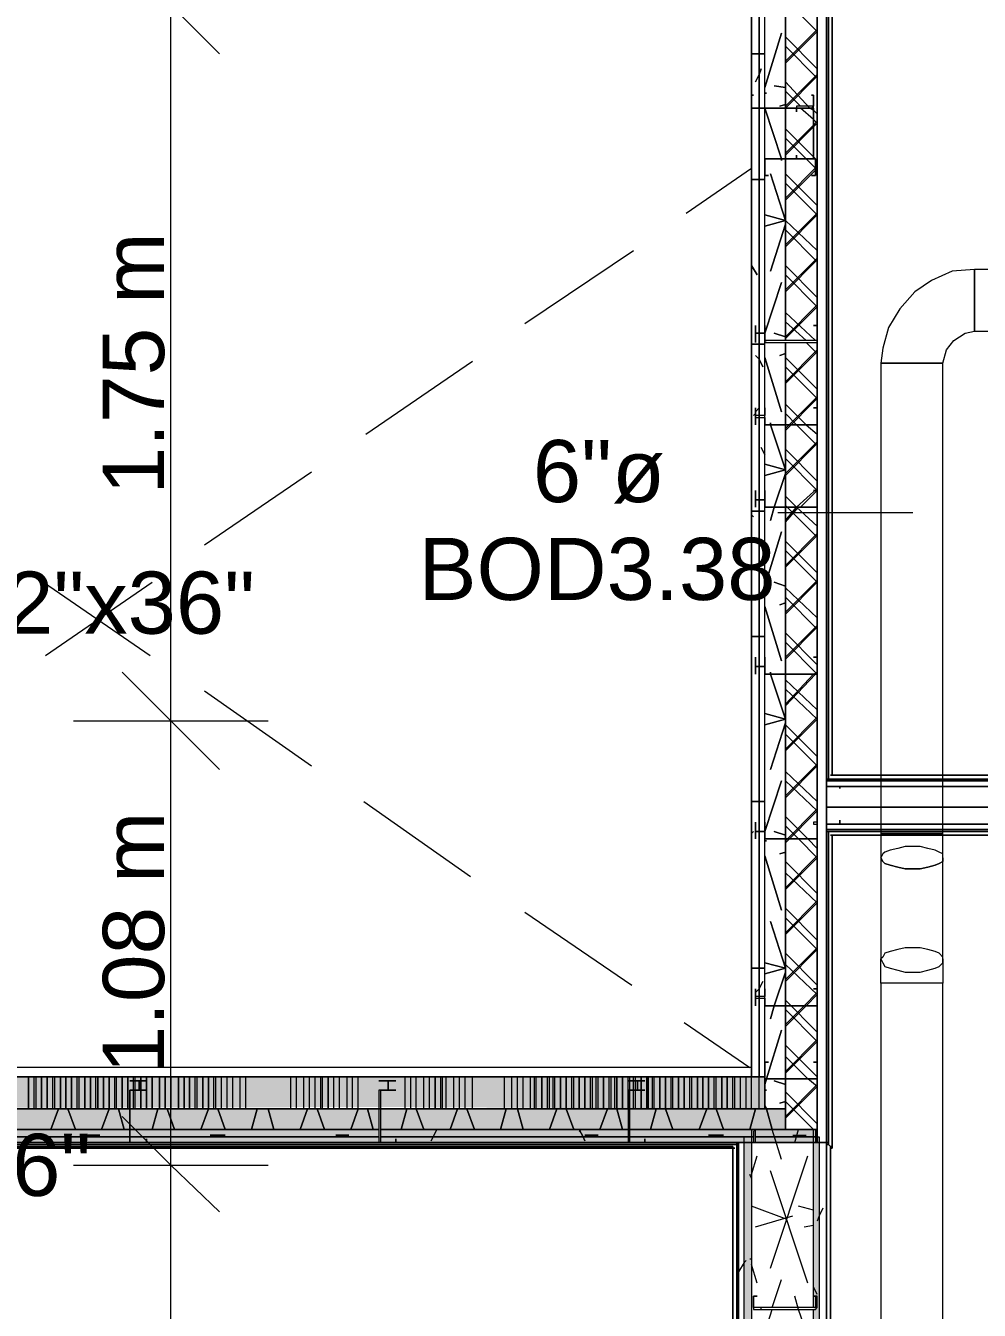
# Model space of a CAD drawing. Header units: metres. Extents: x -2 to 237, y -8 to 52.
# Drawn here: x 24.884 to 27.219, y 29.833 to 32.977 of the extents above; entities that cross this region are included whole.
import ezdxf

# ---------------------------------------------------------------- set-up
doc = ezdxf.new("R2010")
doc.units = ezdxf.units.M
doc.layers.add('HVAC - Ductos', color=5, linetype='Continuous', lineweight=0)
doc.layers.add('PDF2_Text', color=7, linetype='Continuous', lineweight=0)
doc.layers.add('PDF2_Geometry', color=7, linetype='Continuous', lineweight=0, true_color=0xaaaaaa)
doc.layers.add('PDF2_Solid Fills', color=7, linetype='Continuous', lineweight=0, true_color=0xffffff)
doc.styles.add('PDF Helvetica', font='')
doc.styles.get('PDF Helvetica').set_extended_font_data('Helvetica')

msp = doc.modelspace()

# ---------------------------------------------------------------- hatches: boundary and pattern name
at = {"layer": 'PDF2_Solid Fills', "lineweight": 0, "transparency": 33554559}
for points in [[(25.7533, 30.3306), (26.6895, 30.3261), (26.6935, 30.3261), (26.6935, 30.404), (23.4372, 30.404), (23.4372, 30.3261), (23.4471, 30.3261), (25.7487, 30.3306)], [(26.8128, 30.2572), (26.8128, 23.4787), (26.8265, 23.4787), (26.8265, 30.2572)]]:
    msp.add_hatch(color=256, dxfattribs=at).paths.add_polyline_path(points)
h = msp.add_hatch(color=256, dxfattribs=at)
h.paths.add_polyline_path([(25.7487, 30.2756), (25.7487, 30.326), (23.3547, 30.326), (23.3547, 30.2756)])
h.paths.add_polyline_path([(26.3633, 30.326), (26.3633, 30.2756), (26.744, 30.2756), (26.744, 30.326)])
h.paths.add_polyline_path([(25.7533, 30.326), (25.7533, 30.2756), (26.3587, 30.2756), (26.3587, 30.326)])
h = msp.add_hatch(color=256, dxfattribs=at)
h.paths.add_polyline_path([(25.7487, 30.2756), (25.7487, 30.326), (23.3547, 30.326), (23.3547, 30.2756)])
h.paths.add_polyline_path([(26.3633, 30.326), (26.3633, 30.2756), (26.744, 30.2756), (26.744, 30.326)])
h.paths.add_polyline_path([(25.7533, 30.326), (25.7533, 30.2756), (26.3587, 30.2756), (26.3587, 30.326)])
h = msp.add_hatch(color=256, dxfattribs=at)
h.paths.add_polyline_path([(26.666, 30.2435), (26.666, 30.2572), (23.2905, 30.2572), (23.2905, 30.2435)])
h.paths.add_polyline_path([(26.8174, 30.2435), (26.8174, 30.2572), (26.6706, 30.2572), (26.6706, 30.2435)])
h = msp.add_hatch(color=256, dxfattribs=at)
h.paths.add_polyline_path([(25.7487, 30.2572), (25.7487, 30.2756), (23.3043, 30.2756), (23.3043, 30.2572)])
h.paths.add_polyline_path([(26.8128, 30.2572), (26.8174, 30.2756), (26.8128, 30.2756)])
h.paths.add_polyline_path([(26.6614, 30.2572), (26.6614, 30.2756), (26.3633, 30.2756), (26.3633, 30.2572)])
h.paths.add_polyline_path([(26.3541, 30.2618), (26.3587, 30.2756), (25.7533, 30.2756), (25.7533, 30.2572)])
h = msp.add_hatch(color=256, dxfattribs=at)
h.paths.add_polyline_path([(25.7487, 30.2572), (25.7487, 30.2756), (23.3043, 30.2756), (23.3043, 30.2572)])
h.paths.add_polyline_path([(26.3633, 30.2756), (26.3633, 30.2572), (26.8174, 30.2572), (26.8174, 30.2756)])
h.paths.add_polyline_path([(25.7533, 30.2756), (25.7533, 30.2572), (26.3587, 30.2572), (26.3587, 30.2756)])
h = msp.add_hatch(color=256, dxfattribs=at)
h.paths.add_polyline_path([(26.6431, 23.5567), (26.6614, 23.5567), (26.6614, 30.2572), (26.6431, 30.2572)])
h.paths.add_polyline_path([(26.6614, 23.5521), (26.6431, 23.5521), (26.6431, 23.4787), (26.6614, 23.4787)])

# ---------------------------------------------------------------- linework, layer by layer
at = {"layer": 'HVAC - Ductos', "lineweight": 0}
for points in [[(25.2397, 25.9828), (25.2397, 30.1884), (25.2397, 31.2754), (25.2397, 33.2659)], [(25.1204, 33.1466), (25.2397, 33.0274), (25.3589, 32.9081)], [(27.3127, 32.3806), (27.2072, 32.3806), (27.2072, 32.3761), (27.2072, 32.3715), (27.2072, 32.3577), (27.2072, 32.344), (27.2072, 32.3257), (27.2072, 32.3027), (27.2072, 32.2843), (27.2072, 32.266), (27.2072, 32.2523), (27.2072, 32.2385), (27.2072, 32.2293), (27.3127, 32.2293)], [(27.0559, 31.7845), (26.7257, 31.7845)], [(25.1204, 31.3947), (25.2397, 31.2754), (25.3589, 31.1562)], [(25.0012, 31.2754), (25.2397, 31.2754), (25.4781, 31.2754)], [(27.1292, 30.9406), (27.1292, 30.9498), (27.1201, 30.9544), (27.1109, 30.959), (27.0925, 30.9636), (27.0742, 30.9681), (27.0559, 30.9681), (27.0375, 30.9681), (27.0191, 30.9636), (27.0008, 30.959), (26.9871, 30.9544), (26.9825, 30.9498), (26.9779, 30.9406)], [(27.1292, 30.6929), (27.1292, 30.6975), (27.1201, 30.7067), (27.1109, 30.7113), (27.0925, 30.7159), (27.0742, 30.7205), (27.0559, 30.7205), (27.0375, 30.7205), (27.0191, 30.7159), (27.0008, 30.7113), (26.9871, 30.7067), (26.9825, 30.6975), (26.9779, 30.6929)], [(26.9779, 30.6333), (26.9779, 30.6746), (26.9779, 30.6929)], [(27.1292, 30.6929), (27.1292, 30.6471), (27.1292, 30.6333), (27.1201, 30.6333), (27.1109, 30.6333), (27.0925, 30.6333), (27.0742, 30.6333), (27.0559, 30.6333), (27.0375, 30.6333), (27.0191, 30.6333), (27.0008, 30.6333), (26.9871, 30.6333), (26.9825, 30.6333), (26.9779, 30.6333)], [(26.9779, 30.6929), (26.9825, 30.6838), (26.9871, 30.6746), (27.0008, 30.67), (27.0191, 30.6654), (27.0375, 30.6608), (27.0559, 30.6608), (27.0742, 30.6608), (27.0925, 30.6654), (27.1109, 30.67), (27.1201, 30.6746), (27.1292, 30.6838), (27.1292, 30.6929)], [(25.1204, 30.3077), (25.2397, 30.1884), (25.3589, 30.0738)], [(25.0012, 30.1884), (25.2397, 30.1884), (25.4781, 30.1884)]]:
    msp.add_lwpolyline(points, dxfattribs=at)
for points in [[(26.9779, 32.1514), (26.9825, 32.1514), (26.9871, 32.1514), (27.0008, 32.1514), (27.0191, 32.1514), (27.0375, 32.1514), (27.0559, 32.1514), (27.0742, 32.1514), (27.0925, 32.1514), (27.1109, 32.1514), (27.1201, 32.1514), (27.1292, 32.1514), (27.1384, 32.1835), (27.1567, 32.2064), (27.1842, 32.2247), (27.2072, 32.2293), (27.2072, 32.2385), (27.2072, 32.2523), (27.2072, 32.266), (27.2072, 32.2843), (27.2072, 32.3027), (27.2072, 32.3257), (27.2072, 32.344), (27.2072, 32.3577), (27.2072, 32.3715), (27.2072, 32.3761), (27.2072, 32.3806), (27.1522, 32.3761), (27.1017, 32.3532), (27.0605, 32.3257), (27.0237, 32.2843), (26.9962, 32.2385), (26.9825, 32.188)], [(26.9779, 31.0002), (26.9825, 31.0002), (26.9871, 31.0002), (27.0008, 31.0002), (27.0191, 31.0002), (27.0375, 31.0002), (27.0559, 31.0002), (27.0742, 31.0002), (27.0925, 31.0002), (27.1109, 31.0002), (27.1201, 31.0002), (27.1292, 31.0002), (27.1292, 32.1514), (27.1201, 32.1514), (27.1109, 32.1514), (27.0925, 32.1514), (27.0742, 32.1514), (27.0559, 32.1514), (27.0375, 32.1514), (27.0191, 32.1514), (27.0008, 32.1514), (26.9871, 32.1514), (26.9825, 32.1514), (26.9779, 32.1514)], [(26.9779, 30.9406), (26.9825, 30.9314), (26.9871, 30.9268), (27.0008, 30.9222), (27.0191, 30.9176), (27.0375, 30.9131), (27.0559, 30.9131), (27.0742, 30.9131), (27.0925, 30.9176), (27.1109, 30.9222), (27.1201, 30.9268), (27.1292, 30.9314), (27.1292, 30.9406), (27.1292, 30.9819), (27.1292, 31.0002), (27.1201, 31.0002), (27.1109, 31.0002), (27.0925, 31.0002), (27.0742, 31.0002), (27.0559, 31.0002), (27.0375, 31.0002), (27.0191, 31.0002), (27.0008, 31.0002), (26.9871, 31.0002), (26.9825, 31.0002), (26.9779, 31.0002), (26.9779, 30.9544)], [(26.9779, 30.6929), (26.9825, 30.6838), (26.9871, 30.6746), (27.0008, 30.67), (27.0191, 30.6654), (27.0375, 30.6608), (27.0559, 30.6608), (27.0742, 30.6608), (27.0925, 30.6654), (27.1109, 30.67), (27.1201, 30.6746), (27.1292, 30.6838), (27.1292, 30.6929), (27.1292, 30.9406), (27.1292, 30.9314), (27.1201, 30.9268), (27.1109, 30.9222), (27.0925, 30.9176), (27.0742, 30.9131), (27.0559, 30.9131), (27.0375, 30.9131), (27.0191, 30.9176), (27.0008, 30.9222), (26.9871, 30.9268), (26.9825, 30.9314), (26.9779, 30.9406)], [(27.1292, 30.6333), (27.1201, 30.6333), (27.1109, 30.6333), (27.0925, 30.6333), (27.0742, 30.6333), (27.0559, 30.6333), (27.0375, 30.6333), (27.0191, 30.6333), (27.0008, 30.6333), (26.9871, 30.6333), (26.9825, 30.6333), (26.9779, 30.6333), (26.9779, 28.8355), (26.9825, 28.8355), (26.9871, 28.8355), (27.0008, 28.8355), (27.0191, 28.8355), (27.0375, 28.8355), (27.0559, 28.8355), (27.0742, 28.8355), (27.0925, 28.8355), (27.1109, 28.8355), (27.1201, 28.8355), (27.1292, 28.8355)]]:
    msp.add_lwpolyline(points, close=True, dxfattribs=at)
at = {"layer": 'PDF2_Geometry', "lineweight": 0}
for points in [[(15.1407, 33.463), (17.1312, 33.463), (17.1312, 33.353), (17.1312, 23.5888), (17.1312, 23.3686), (26.8449, 23.3686), (26.955, 23.3686), (26.955, 23.4925), (26.8449, 23.4925), (26.8449, 23.5888), (26.8449, 30.2435), (26.8449, 31.0231), (26.8449, 31.1149), (26.8449, 33.353), (26.8449, 33.5685), (17.1312, 33.5685), (15.1407, 33.5685)], [(26.8219, 30.2664), (26.8219, 30.2435), (26.8449, 30.2435), (26.8449, 33.5364), (26.8219, 33.5364), (26.8219, 30.271)], [(29.1334, 33.4447), (26.8449, 33.4447), (26.8449, 31.1332), (29.1334, 31.1332), (26.8449, 31.1332), (26.8449, 31.1149), (26.8449, 31.0231), (26.8449, 31.0048), (26.8449, 30.2435), (26.8449, 30.2756), (26.8449, 30.2435), (26.8494, 30.2435), (26.8494, 30.2389), (26.854, 30.2343), (26.8586, 30.2343), (26.8586, 30.2297), (26.8586, 30.2343), (26.854, 30.2343), (26.8494, 30.2389), (26.8494, 30.2435), (26.8449, 30.2435), (26.8128, 30.2435), (26.8449, 30.2435), (26.8449, 23.4925)], [(26.8449, 31.1332), (26.8449, 33.4447), (26.8449, 31.2342), (26.8449, 33.4447)], [(20.8552, 33.3713), (23.2905, 33.3713), (23.2905, 33.353), (23.2905, 32), (23.2767, 32), (23.2767, 30.5508), (23.2767, 30.2435), (23.2721, 30.2435), (23.2767, 30.2435), (23.2905, 30.2435), (23.4602, 30.2435), (26.6293, 30.2435), (26.6568, 30.2435), (26.6293, 30.2435), (23.2721, 30.2435), (23.2905, 30.2435), (23.4602, 30.2435)], [(26.8219, 30.2756), (26.8219, 33.385), (26.744, 33.385), (26.744, 33.1833), (26.744, 32.7751), (26.744, 32.6513), (26.744, 32.2064)], [(20.8736, 33.353), (23.2721, 33.353), (23.2721, 32), (23.4602, 32), (23.4602, 33.353), (26.6614, 33.353), (26.6614, 30.4269), (23.4602, 30.4269), (23.4602, 30.5508), (23.2721, 30.5508), (23.2721, 30.2435), (23.4602, 30.2435), (26.6293, 30.2435), (26.6293, 23.5888)], [(26.744, 33.353), (26.8219, 33.353), (26.8219, 30.2756), (26.8219, 30.2572), (26.8219, 30.2435), (23.2905, 30.2435)], [(23.3043, 32), (23.3547, 32), (23.3547, 30.5508), (23.4327, 30.5508), (23.4327, 32), (23.4327, 30.5508), (23.4327, 30.4223), (23.4327, 30.404), (23.4602, 30.404), (26.6614, 30.404), (26.6798, 30.404), (26.6935, 30.404), (26.6935, 30.326), (26.6935, 30.404), (26.6935, 32.7751), (26.6935, 33.1833), (26.6935, 33.353), (26.6798, 33.353)], [(26.6614, 30.4269), (26.6614, 30.404), (26.6614, 30.4269), (26.6614, 32.7751), (26.6614, 33.1833), (26.6614, 33.353), (26.6798, 33.353), (26.6798, 33.1833), (26.6798, 32.7751), (26.6798, 30.404)], [(26.8449, 33.353), (26.8449, 30.2756), (26.8449, 30.2572), (26.8449, 30.2435), (26.8449, 30.2664), (26.8449, 30.2435), (26.8494, 30.2435), (26.8494, 30.2389), (26.854, 30.2343), (26.8586, 30.2343), (26.8586, 30.2297), (26.8586, 30.9956), (29.1242, 30.9956), (26.854, 30.9956), (29.1242, 30.9956), (26.8586, 30.9956), (26.8586, 30.2343), (26.8586, 30.9956), (26.8586, 30.2297), (26.854, 30.2297), (26.8586, 30.2297), (26.8586, 30.2343), (26.854, 30.2343), (26.8494, 30.2389), (26.8494, 30.2435), (26.8449, 30.2435), (26.8449, 30.9085), (26.8449, 30.2435), (26.8449, 31.0048)], [(26.744, 32.2018), (26.744, 32), (26.744, 31.7982), (26.744, 31.3901), (26.744, 30.9865), (26.744, 30.5783), (26.744, 30.3994), (26.744, 30.2756), (26.744, 30.326), (26.6935, 30.326), (26.6614, 30.326), (26.3633, 30.326), (26.744, 30.326), (26.6935, 30.326), (26.6935, 32.7751), (26.6935, 33.1833)], [(26.744, 33.1833), (26.744, 32.7751), (26.744, 32.6513), (26.744, 32.2064), (26.744, 32.6513), (26.744, 32.7751), (26.744, 33.1833)], [(26.744, 32.8852), (26.8219, 32.9631), (26.744, 33.0411)], [(26.744, 32.8898), (26.8219, 32.9677)], [(26.744, 32.9494), (26.8219, 32.8714)], [(26.8219, 32.8485), (26.744, 32.9265)], [(26.744, 32.7797), (26.8219, 32.8577)], [(26.744, 32.7751), (26.8219, 32.8531)], [(26.744, 32.8393), (26.8036, 32.7751), (26.8128, 32.7705), (26.8219, 32.7614)], [(26.7807, 32.7797), (26.744, 32.8164)], [(26.744, 32.6604), (26.8128, 32.7292), (26.8219, 32.7384), (26.8128, 32.7476), (26.7807, 32.7751)], [(26.744, 32.665), (26.8128, 32.7338), (26.8219, 32.743)], [(26.744, 32.7246), (26.8128, 32.6558), (26.8219, 32.6467)], [(26.8174, 32.6283), (26.7945, 32.6513), (26.744, 32.7017)], [(26.5009, 32.5183), (26.6614, 32.6283)], [(26.744, 32.5549), (26.8219, 32.6329)], [(26.744, 32.5503), (26.8174, 32.6237)], [(26.744, 32.6146), (26.8219, 32.5366)], [(26.744, 32.4357), (26.8219, 32.5137), (26.744, 32.5917)], [(26.744, 32.4403), (26.8219, 32.5183)], [(26.744, 32.4999), (26.8219, 32.4266)], [(26.8219, 32.399), (26.744, 32.477)], [(26.1065, 32.2477), (26.3725, 32.4266)], [(26.744, 32.3303), (26.8219, 32.4082)], [(26.744, 32.3257), (26.8219, 32.4036)], [(26.744, 32.3898), (26.8219, 32.3119)], [(26.744, 32.211), (26.8219, 32.2889), (26.744, 32.3669)], [(26.744, 32.2156), (26.8219, 32.2935)], [(26.744, 32.2752), (26.8174, 32.2064)], [(26.7945, 32.2064), (26.744, 32.2523)], [(26.8219, 32.1743), (26.7945, 32.2018)], [(26.8174, 32.2018), (26.8219, 32.2018)], [(26.744, 32.1055), (26.8219, 32.1835)], [(26.744, 32.1009), (26.8219, 32.1789)], [(26.744, 32.1652), (26.8219, 32.0872)], [(25.7166, 31.9771), (25.978, 32.156)], [(26.744, 31.9863), (26.8219, 32.0643), (26.744, 32.1422)], [(26.744, 31.9909), (26.8219, 32.0688)], [(26.744, 32.0505), (26.7945, 32), (26.8219, 31.9771)], [(26.8219, 31.9495), (26.7715, 32), (26.744, 32.0275)], [(26.744, 31.8808), (26.8219, 31.9587)], [(26.744, 31.8762), (26.8219, 31.9541)], [(26.744, 31.9404), (26.8219, 31.8624)], [(26.7807, 31.7982), (26.8219, 31.8395), (26.744, 31.9175)], [(25.3222, 31.7065), (25.5837, 31.8854)], [(26.6706, 31.8349), (26.6706, 31.8395)], [(26.744, 31.7661), (26.7715, 31.7982), (26.8219, 31.8441)], [(26.744, 31.8258), (26.7715, 31.7982), (26.8219, 31.7524)], [(26.8219, 31.7248), (26.744, 31.8028)], [(26.744, 31.7615), (26.7761, 31.7982)], [(26.744, 31.6561), (26.8219, 31.734)], [(26.744, 31.6515), (26.8219, 31.7294)], [(26.744, 31.7157), (26.8219, 31.6377)], [(26.744, 31.5368), (26.8219, 31.6148), (26.744, 31.6927)], [(24.9278, 31.6148), (25.1893, 31.4359)], [(24.9324, 31.4359), (25.1938, 31.6148)], [(26.744, 31.5414), (26.8219, 31.6194)], [(26.744, 31.601), (26.8219, 31.5276)], [(26.8219, 31.5001), (26.744, 31.5781)], [(26.744, 31.4313), (26.8219, 31.5093)], [(26.744, 31.4267), (26.8219, 31.5047)], [(26.744, 31.491), (26.8219, 31.413)], [(26.8219, 31.3901), (26.744, 31.468)], [(26.744, 31.3167), (26.8128, 31.3901), (26.8219, 31.3947)], [(26.744, 31.3121), (26.8174, 31.3901)], [(26.744, 31.3763), (26.8219, 31.3029)], [(25.3222, 31.3487), (25.5837, 31.1653)], [(26.744, 31.202), (26.8219, 31.2799), (26.744, 31.3533)], [(26.744, 31.2066), (26.8219, 31.2845)], [(26.744, 31.2662), (26.8219, 31.1882)], [(26.744, 31.0873), (26.8219, 31.1653), (26.744, 31.2433)], [(26.744, 31.0919), (26.8219, 31.1699)], [(26.744, 31.1516), (26.8219, 31.0782)], [(26.744, 30.9773), (26.8219, 31.0553), (26.744, 31.1286)], [(26.8449, 31.1332), (29.1334, 31.1332), (26.8449, 31.1332)], [(26.8449, 31.1332), (29.1334, 31.1332), (26.8449, 31.1332)], [(25.7121, 31.0782), (25.9735, 30.8948)], [(26.744, 30.9819), (26.8219, 31.0599)], [(26.744, 31.0415), (26.799, 30.9865), (26.8219, 30.9636)], [(26.744, 30.8626), (26.8219, 30.9406), (26.7761, 30.9865), (26.744, 31.0185)], [(26.8449, 31.0048), (29.1334, 31.0048), (26.8449, 31.0048)], [(26.8449, 31.0048), (29.1334, 31.0048), (26.8449, 31.0048)], [(29.1334, 31.0048), (26.8449, 31.0048), (29.1334, 31.0048)], [(26.744, 30.8672), (26.8219, 30.9452)], [(26.744, 30.9314), (26.8219, 30.8534)], [(26.744, 30.7525), (26.8219, 30.8305), (26.744, 30.9039)], [(26.744, 30.7571), (26.8219, 30.8351)], [(26.744, 30.8168), (26.8219, 30.7388)], [(26.1065, 30.8076), (26.3679, 30.6287)], [(26.744, 30.6379), (26.8219, 30.7159), (26.744, 30.7939)], [(26.744, 30.6425), (26.8219, 30.7205)], [(26.744, 30.7067), (26.8219, 30.6287)], [(26.744, 30.5278), (26.7945, 30.5783), (26.8219, 30.6058), (26.744, 30.6792)], [(26.744, 30.5324), (26.7899, 30.5783), (26.8219, 30.6104)], [(26.744, 30.592), (26.8219, 30.5141)], [(26.744, 30.4132), (26.8219, 30.4911), (26.744, 30.5691)], [(26.4963, 30.537), (26.6568, 30.4269)], [(26.744, 30.4177), (26.8219, 30.4957)], [(26.744, 30.482), (26.8219, 30.404)], [(26.744, 30.3031), (26.8219, 30.3811), (26.799, 30.3994), (26.744, 30.4544)], [(26.3633, 30.326), (26.6935, 30.326), (26.6935, 30.404), (23.4327, 30.404)], [(26.744, 30.3077), (26.8219, 30.3857)], [(26.744, 30.3673), (26.8219, 30.2894)], [(26.8128, 29.8399), (26.8128, 30.2435), (26.8128, 30.2572), (26.8128, 30.2756), (26.744, 30.3444)], [(26.3587, 30.326), (25.7487, 30.326), (25.1388, 30.326), (24.5288, 30.326), (23.9189, 30.326), (23.3547, 30.326), (23.3547, 30.2756), (23.9189, 30.2756), (24.5288, 30.2756), (25.1388, 30.2756), (25.7487, 30.2756)], [(24.5288, 30.326), (25.1388, 30.326), (25.7487, 30.326), (26.3587, 30.326), (25.7487, 30.326), (25.1388, 30.326), (24.5288, 30.326)], [(24.5288, 30.2756), (25.1388, 30.2756), (25.7487, 30.2756), (25.1388, 30.2756), (24.5288, 30.2756)], [(24.5288, 30.2572), (25.1388, 30.2572), (25.7487, 30.2572), (25.1388, 30.2572), (24.5288, 30.2572)], [(24.5288, 30.2572), (25.1388, 30.2572), (25.7487, 30.2572)], [(25.7533, 30.2756), (26.3587, 30.2756)], [(26.3587, 30.2572), (25.7533, 30.2572)], [(26.6706, 30.2756), (26.6614, 30.2756), (26.3633, 30.2756), (26.6706, 30.2756), (26.3633, 30.2756)], [(26.6431, 23.5567), (26.6431, 23.5888), (26.6431, 30.2435), (26.6431, 30.2572), (26.3633, 30.2572), (26.666, 30.2572), (26.3633, 30.2572)], [(26.6614, 30.2756), (26.6614, 30.2572), (26.6614, 30.2435), (26.6614, 23.5888), (26.6614, 23.5567)], [(26.8219, 30.2572), (26.8265, 30.2572), (26.8265, 30.2435)], [(23.2905, 30.2435), (23.2721, 30.2435), (26.6293, 30.2435), (26.6293, 23.5888), (26.6293, 30.2389)], [(23.2767, 30.2435), (26.8449, 30.2435), (23.2767, 30.2435)], [(26.6293, 23.5888), (26.6293, 30.2435)], [(26.9412, 23.4283), (26.8449, 23.4283), (26.8449, 23.4787), (26.8449, 23.5888), (26.8449, 30.2435), (26.8265, 30.2435), (26.8265, 23.5888), (26.8265, 23.4787)], [(26.8449, 30.2435), (26.8449, 23.4925), (26.8449, 30.2435)], [(26.8449, 30.2389), (26.8449, 23.4971)], [(26.8128, 27.8082), (26.8128, 28.2118), (26.8128, 28.6199), (26.8128, 29.0236), (26.8128, 29.4317), (26.8128, 29.8353)]]:
    msp.add_lwpolyline(points, dxfattribs=at)
for points in [[(26.8449, 30.2435), (26.8449, 31.0231), (26.8449, 31.1149), (26.8449, 33.5685)], [(29.1288, 31.1332), (26.8494, 31.1332), (26.8494, 33.4447), (26.8494, 31.1332), (26.8494, 33.4447), (26.8494, 31.1332), (29.1288, 31.1332), (29.1288, 33.4447)], [(26.8586, 31.1424), (26.8586, 33.4447), (26.8586, 31.1424), (26.8586, 33.4447), (26.8586, 31.1424), (29.1242, 31.1424), (26.854, 31.1424), (29.1242, 31.1424)], [(26.6798, 33.3713), (26.6798, 33.1833), (26.6798, 32.7751), (26.6798, 30.404), (26.6935, 30.404), (26.6935, 32.7751), (26.6935, 33.1833), (26.6935, 33.3713)], [(23.263, 30.2297), (23.263, 33.3438), (23.263, 30.2343), (26.6156, 30.2343), (23.263, 30.2343), (23.263, 33.3438), (23.263, 30.2297), (23.263, 30.2343), (23.2676, 30.2343), (23.2721, 30.2389), (23.2721, 30.2435), (23.2721, 30.2389), (23.2676, 30.2343), (23.263, 30.2343)], [(26.6614, 33.353), (26.6614, 30.4269), (26.6614, 32.7751), (26.6614, 33.1833)], [(26.6614, 33.353), (26.6614, 33.1833), (26.6614, 32.7751), (26.6614, 30.404), (26.6798, 30.404), (26.6798, 32.7751), (26.6798, 33.1833), (26.6798, 33.353)], [(26.6614, 32.8072), (26.6614, 32.7797), (26.6614, 32.7751), (26.8082, 32.7751), (26.8128, 32.7751), (26.8128, 32.7797), (26.8128, 32.8072), (26.8082, 32.8072), (26.8128, 32.8072), (26.8128, 32.7797), (26.8082, 32.7751), (26.6614, 32.7751), (26.6614, 32.7797), (26.6614, 32.8072), (26.666, 32.8072)], [(26.6614, 32.8072), (26.6614, 32.7797), (26.6614, 32.7751), (26.8082, 32.7751), (26.8128, 32.7751), (26.8128, 32.7797), (26.8128, 32.8072), (26.8082, 32.8072), (26.8128, 32.8072), (26.8128, 32.7797), (26.8082, 32.7751), (26.6614, 32.7751), (26.6614, 32.7797), (26.6614, 32.8072), (26.666, 32.8072)], [(26.7715, 32.6513), (26.7715, 32.6604), (26.7715, 32.6513), (26.8128, 32.6513), (26.8128, 32.7751), (26.8128, 32.7797), (26.7715, 32.7797), (26.7715, 32.7751), (26.7715, 32.766), (26.7715, 32.7751), (26.8128, 32.7751), (26.8128, 32.6513)], [(26.7715, 32.6513), (26.7715, 32.6604), (26.7715, 32.6513), (26.8128, 32.6513), (26.8128, 32.7751), (26.8128, 32.7797), (26.7715, 32.7797), (26.7715, 32.7751), (26.7715, 32.766), (26.7715, 32.7751), (26.8128, 32.7751), (26.8128, 32.6513)], [(26.8174, 32.61), (26.8082, 32.61), (26.8174, 32.61), (26.8174, 32.6513), (26.6935, 32.6513), (26.6935, 32.61), (26.7027, 32.61), (26.6935, 32.61), (26.6935, 32.6513), (26.8174, 32.6513)], [(26.8174, 32.61), (26.8082, 32.61), (26.8174, 32.61), (26.8174, 32.6513), (26.6935, 32.6513), (26.6935, 32.61), (26.7027, 32.61), (26.6935, 32.61), (26.6935, 32.6513), (26.8174, 32.6513)], [(26.6935, 32.2431), (26.6935, 32.2247), (26.6706, 32.2247), (26.6706, 32.2064), (26.6706, 32.2431), (26.6706, 32.2385), (26.6706, 32.2431), (26.6706, 32.2064), (26.6706, 32.2018), (26.6706, 32.2064), (26.6706, 32.2247), (26.6752, 32.2247), (26.6935, 32.2247), (26.6935, 32.2064), (26.6935, 32.2018), (26.8219, 32.2018), (26.8219, 32.2064), (26.8219, 32.2431), (26.8128, 32.2431), (26.8219, 32.2431), (26.8219, 32.2064), (26.6935, 32.2064)], [(26.744, 32.2018), (26.744, 32), (26.744, 31.7982), (26.744, 31.3901), (26.744, 30.9865), (26.744, 30.5783), (26.744, 30.3994), (26.744, 30.326), (26.744, 30.2756), (26.744, 30.326), (26.744, 30.3994), (26.744, 30.5783), (26.744, 30.9865), (26.744, 31.3901), (26.744, 31.7982), (26.744, 32)], [(26.6935, 32.0413), (26.6935, 32.0229), (26.6706, 32.0229), (26.6706, 32.0184), (26.6706, 32), (26.6706, 32.0413), (26.6706, 32.0367), (26.6706, 32.0413), (26.6706, 32), (26.6706, 32.0184), (26.6752, 32.0184), (26.6935, 32.0184), (26.6935, 32), (26.8219, 32), (26.8219, 32.0413), (26.8128, 32.0413), (26.8219, 32.0413), (26.8219, 32), (26.6935, 32)], [(26.6935, 31.8395), (26.6935, 31.8166), (26.6706, 31.8166), (26.6706, 31.7982), (26.6706, 31.8395), (26.6706, 31.8303), (26.6706, 31.8395), (26.6706, 31.7982), (26.6706, 31.8166), (26.6752, 31.8166), (26.6935, 31.8166), (26.6935, 31.7982), (26.8219, 31.7982), (26.8219, 31.8349), (26.8219, 31.8395), (26.8128, 31.8395), (26.8219, 31.8395), (26.8219, 31.8349), (26.8219, 31.7982), (26.6935, 31.7982)], [(26.6935, 31.4313), (26.6935, 31.4084), (26.6706, 31.4084), (26.6706, 31.3901), (26.6706, 31.4313), (26.6706, 31.4221), (26.6706, 31.4313), (26.6706, 31.3901), (26.6706, 31.4084), (26.6752, 31.4084), (26.6935, 31.4084), (26.6935, 31.3901), (26.8219, 31.3901), (26.8219, 31.4267), (26.8219, 31.4313), (26.8128, 31.4313), (26.8219, 31.4313), (26.8219, 31.4267), (26.8219, 31.3901), (26.6935, 31.3901)], [(29.1334, 31.1332), (26.8449, 31.1332)], [(26.8449, 31.1286), (29.1334, 31.1286)], [(26.877, 31.1149), (26.8449, 31.1149), (26.8449, 31.0277), (26.8449, 31.0231), (26.877, 31.0231), (26.877, 31.0323), (26.877, 31.0231), (26.8449, 31.0231), (26.8449, 31.0277), (26.8449, 31.1149), (26.877, 31.1149), (26.877, 31.1103)], [(29.1334, 31.1149), (26.8449, 31.1149)], [(26.8449, 31.0645), (28.7115, 31.0645)], [(26.6935, 31.0277), (26.6935, 31.0048), (26.6706, 31.0048), (26.6706, 30.9865), (26.6706, 31.0231), (26.6706, 31.0185), (26.6706, 31.0231), (26.6706, 31.0277), (26.6706, 31.0231), (26.6706, 30.9865), (26.6706, 31.0048), (26.6752, 31.0048), (26.6935, 31.0048), (26.6935, 30.9865), (26.8219, 30.9865), (26.8219, 31.0231), (26.8219, 31.0277), (26.8128, 31.0277), (26.8128, 31.0231), (26.8219, 31.0231), (26.8219, 30.9865), (26.6935, 30.9865)], [(26.8449, 31.0231), (29.1334, 31.0231)], [(29.1334, 31.0094), (26.8449, 31.0094)], [(26.8449, 31.0048), (29.1334, 31.0048)], [(29.1288, 31.0048), (26.8494, 31.0048), (26.8494, 30.2389), (26.8494, 31.0048), (26.8494, 30.2389), (26.8494, 31.0048), (29.1288, 31.0048), (29.1288, 24.8684), (29.1288, 23.4925), (29.1288, 24.8684)], [(26.6935, 30.6196), (26.6935, 30.6012), (26.6706, 30.6012), (26.6706, 30.5966), (26.6706, 30.5828), (26.6706, 30.5783), (26.6706, 30.5828), (26.6706, 30.6196), (26.6706, 30.615), (26.6706, 30.6196), (26.6706, 30.5783), (26.6706, 30.5966), (26.6752, 30.5966), (26.6935, 30.5966), (26.6935, 30.5783), (26.8219, 30.5783), (26.8219, 30.6196), (26.8128, 30.6196), (26.8219, 30.6196), (26.8219, 30.5783), (26.6935, 30.5783)], [(26.6935, 30.4407), (26.6981, 30.4407), (26.7027, 30.4407), (26.6981, 30.4407), (26.6935, 30.4407), (26.6935, 30.3994), (26.8219, 30.3994), (26.8219, 30.4407), (26.8128, 30.4407), (26.8219, 30.4407), (26.8219, 30.3994), (26.6935, 30.3994)], [(26.6935, 30.4407), (26.6981, 30.4407), (26.7027, 30.4407), (26.6981, 30.4407), (26.6935, 30.4407), (26.6935, 30.3994), (26.8219, 30.3994), (26.8219, 30.4407), (26.8128, 30.4407), (26.8219, 30.4407), (26.8219, 30.3994), (26.6935, 30.3994)], [(23.4602, 30.4269), (23.4602, 30.404), (26.6614, 30.404), (26.6614, 30.4269)], [(25.1801, 30.3719), (25.1617, 30.3719), (25.1617, 30.3948), (25.1434, 30.3948), (25.1801, 30.3948), (25.1755, 30.3948), (25.1801, 30.3948), (25.1434, 30.3948), (25.1388, 30.3948), (25.1434, 30.3948), (25.1571, 30.3948), (25.1617, 30.3948), (25.1617, 30.3719), (25.1434, 30.3719), (25.1388, 30.3719), (25.1388, 30.2435), (25.1434, 30.2435), (25.1801, 30.2435), (25.1801, 30.2526), (25.1801, 30.248), (25.1801, 30.2435), (25.1434, 30.2435), (25.1388, 30.2435), (25.1388, 30.3719), (25.1434, 30.3719)], [(25.7901, 30.3719), (25.7717, 30.3719), (25.7717, 30.3948), (25.7533, 30.3948), (25.7901, 30.3948), (25.7855, 30.3948), (25.7901, 30.3948), (25.7533, 30.3948), (25.7487, 30.3948), (25.7533, 30.3948), (25.7717, 30.3948), (25.7717, 30.3719), (25.7533, 30.3719), (25.7487, 30.3719), (25.7487, 30.2435), (25.7533, 30.2435), (25.7901, 30.2435), (25.7901, 30.2526), (25.7901, 30.248), (25.7901, 30.2435), (25.7533, 30.2435), (25.7533, 30.3719)], [(26.4, 30.3719), (26.3817, 30.3719), (26.3817, 30.3948), (26.3633, 30.3948), (26.4, 30.3948), (26.3954, 30.3948), (26.4, 30.3948), (26.3633, 30.3948), (26.3587, 30.3948), (26.3633, 30.3948), (26.3817, 30.3948), (26.3817, 30.3719), (26.3633, 30.3719), (26.3587, 30.3719), (26.3587, 30.2435), (26.3633, 30.2435), (26.4, 30.2435), (26.4, 30.2526), (26.4, 30.248), (26.4, 30.2435), (26.3633, 30.2435), (26.3633, 30.3719)], [(25.7533, 30.2756), (26.3587, 30.2756)], [(26.3587, 30.2572), (25.7533, 30.2572)], [(26.8219, 30.2435), (26.8219, 30.271), (26.8219, 30.2756), (26.8174, 30.2756), (26.6706, 30.2756), (26.666, 30.271), (26.666, 30.2435), (26.6752, 30.2435), (26.6706, 30.2435), (26.6706, 30.271), (26.6706, 30.2756), (26.8174, 30.2756), (26.8174, 30.271), (26.8174, 30.2435), (26.8128, 30.2435)], [(26.6706, 30.2572), (26.8174, 30.2572)], [(26.8219, 30.2756), (26.8219, 30.2572)], [(26.5651, 30.2435), (23.2721, 30.2435), (23.2721, 30.2389), (23.2676, 30.2343), (23.263, 30.2343), (23.263, 30.2297), (26.6202, 30.2297), (23.263, 30.2297), (23.263, 30.2343), (23.2676, 30.2343), (23.2721, 30.2389), (23.2721, 30.2435)], [(23.2721, 30.2389), (26.6293, 30.2389)], [(23.2721, 30.2389), (26.6293, 30.2389)], [(26.6156, 30.2343), (26.6156, 23.598)], [(26.6247, 30.2435), (26.6247, 23.5888)], [(26.8449, 30.2389), (26.8494, 30.2389)], [(26.8449, 30.2389), (26.8494, 30.2389)], [(26.854, 30.2343), (26.854, 23.5017)], [(26.666, 29.8674), (26.666, 29.8399), (26.666, 29.8353), (26.6706, 29.8353), (26.8174, 29.8353), (26.8219, 29.8399), (26.8219, 29.8674), (26.8128, 29.8674), (26.8174, 29.8674), (26.8174, 29.8399), (26.6706, 29.8399), (26.666, 29.8399), (26.666, 29.8674), (26.6752, 29.8674)]]:
    msp.add_lwpolyline(points, close=True, dxfattribs=at)
at = {"layer": 'PDF2_Geometry', "color": 254, "lineweight": 0, "true_color": 0xdddddd}
for points in [[(26.7348, 32.9585), (26.6935, 32.8255)], [(26.7165, 32.8301), (26.744, 32.8255)], [(26.6981, 32.8118), (26.6935, 32.8118)], [(26.6935, 32.7751), (26.7348, 32.6513), (26.7348, 32.6467), (26.7348, 32.6513)], [(26.744, 32.7843), (26.7302, 32.7797)], [(26.6935, 32.5137), (26.744, 32.4999), (26.7073, 32.6146), (26.744, 32.4999), (26.6935, 32.4862), (26.744, 32.4999)], [(26.744, 32.4908), (26.7073, 32.3761)], [(26.7348, 32.3486), (26.6935, 32.2247)], [(26.6935, 32.2202), (26.6935, 32.2156)], [(26.6981, 32.2018), (26.6935, 32.2018)], [(26.7165, 32.2247), (26.744, 32.2156)], [(26.6935, 32.1652), (26.7348, 32.0321)], [(26.744, 32.1743), (26.7302, 32.1697)], [(26.6935, 31.9037), (26.744, 31.89), (26.7073, 32), (26.7073, 32.0046), (26.7073, 32), (26.744, 31.89), (26.6935, 31.8762), (26.744, 31.89)], [(26.744, 31.8808), (26.7165, 31.7982), (26.7073, 31.7661), (26.7165, 31.7982)], [(26.7348, 31.7386), (26.6935, 31.6056)], [(26.7165, 31.6148), (26.744, 31.6056)], [(26.6981, 31.5918), (26.6935, 31.5918)], [(26.6935, 31.5551), (26.7348, 31.4221)], [(26.744, 31.5643), (26.7302, 31.5597)], [(26.6935, 31.2937), (26.744, 31.2799), (26.7073, 31.3901), (26.7073, 31.3947), (26.7073, 31.3901), (26.744, 31.2799), (26.6935, 31.2662), (26.744, 31.2799)], [(26.744, 31.2708), (26.7073, 31.1562)], [(26.7348, 31.1286), (26.6935, 31.0048)], [(26.6935, 31.0002), (26.6935, 30.9956)], [(26.7165, 31.0048), (26.744, 30.9956)], [(26.6981, 30.9819), (26.6935, 30.9819)], [(26.6935, 30.9452), (26.7348, 30.8122)], [(26.744, 30.9544), (26.7302, 30.9498)], [(26.6935, 30.6838), (26.744, 30.67), (26.7073, 30.7847), (26.744, 30.67), (26.6935, 30.6562), (26.744, 30.67)], [(26.744, 30.6608), (26.7165, 30.5783), (26.7073, 30.5462), (26.7165, 30.5783)], [(26.7348, 30.5187), (26.6981, 30.3994), (26.6935, 30.3857), (26.6981, 30.3994)], [(26.6981, 30.3719), (26.6935, 30.3719)], [(26.7165, 30.3948), (26.744, 30.3857)], [(26.744, 30.3444), (26.7302, 30.3398)], [(24.9645, 30.326), (24.9462, 30.2756)], [(24.9874, 30.326), (25.0058, 30.2756)], [(25.0883, 30.326), (25.07, 30.2756)], [(25.1113, 30.326), (25.125, 30.2756)], [(25.2076, 30.326), (25.1938, 30.2756)], [(25.2305, 30.326), (25.2488, 30.2756)], [(25.3314, 30.326), (25.3131, 30.2756)], [(25.3543, 30.326), (25.3727, 30.2756)], [(25.4507, 30.326), (25.4369, 30.2756)], [(25.4781, 30.326), (25.4919, 30.2756)], [(25.5745, 30.326), (25.5561, 30.2756)], [(25.5974, 30.326), (25.6158, 30.2756)], [(25.6983, 30.326), (25.68, 30.2756)], [(25.7212, 30.326), (25.735, 30.2756)], [(25.8175, 30.326), (25.8038, 30.2756)], [(25.8405, 30.326), (25.8589, 30.2756)], [(25.9414, 30.326), (25.923, 30.2756)], [(25.9643, 30.326), (25.9826, 30.2756)], [(26.0606, 30.326), (26.0469, 30.2756)], [(26.0881, 30.326), (26.1019, 30.2756)], [(26.1844, 30.326), (26.1661, 30.2756)], [(26.2074, 30.326), (26.2257, 30.2756)], [(26.3083, 30.326), (26.29, 30.2756)], [(26.3312, 30.326), (26.345, 30.2756)], [(26.4275, 30.326), (26.4138, 30.2756)], [(26.4505, 30.326), (26.4688, 30.2756)], [(26.5514, 30.326), (26.533, 30.2756)], [(26.5743, 30.326), (26.5926, 30.2756)], [(26.6706, 30.326), (26.6568, 30.2756)], [(26.6935, 30.3352), (26.6981, 30.326), (26.7119, 30.2756), (26.6981, 30.326)]]:
    msp.add_lwpolyline(points, close=True, dxfattribs=at)
at = {"layer": 'PDF2_Geometry', "color": 254, "lineweight": 0, "true_color": 0xeaeaea}
for points in [[(26.6798, 32.9081), (26.6614, 32.9081), (26.6798, 32.9081), (26.6935, 32.9081)], [(26.6706, 32.8393), (26.6798, 32.8577), (26.6844, 32.8714), (26.6798, 32.8577)], [(26.6798, 32.6008), (26.6614, 32.6008), (26.6798, 32.6008), (26.6935, 32.6008)], [(26.6614, 32.3898), (26.6752, 32.3669)], [(26.6798, 32.1972), (26.6614, 32.1972), (26.6798, 32.1972), (26.6935, 32.1972)], [(26.6706, 32.1697), (26.6798, 32.1606), (26.689, 32.1422), (26.6798, 32.1606)], [(26.6706, 32.0321), (26.6798, 32.0413), (26.6798, 32.0505), (26.6798, 32.0413)], [(26.666, 32.0229), (26.6706, 32.0275)], [(26.6844, 31.945), (26.6935, 31.9266)], [(26.6798, 31.7891), (26.6614, 31.7891), (26.6798, 31.7891), (26.6935, 31.7891)], [(26.6614, 31.7799), (26.666, 31.7753)], [(26.6798, 31.4818), (26.6614, 31.4818), (26.6798, 31.4818), (26.6935, 31.4818)], [(26.6798, 31.0782), (26.6614, 31.0782), (26.6798, 31.0782), (26.6935, 31.0782)], [(26.6614, 31.0002), (26.666, 31.0048)], [(26.6798, 30.67), (26.6614, 30.67), (26.6798, 30.67), (26.6935, 30.67)], [(26.6706, 30.6104), (26.6798, 30.6196), (26.689, 30.6379), (26.6798, 30.6196)], [(24.8911, 30.404), (24.8911, 30.326)], [(24.9232, 30.404), (24.9232, 30.326)], [(24.937, 30.404), (24.937, 30.326)], [(24.9691, 30.404), (24.9691, 30.326)], [(24.9828, 30.404), (24.9828, 30.326)], [(24.9966, 30.404), (24.9966, 30.326)], [(25.0287, 30.404), (25.0287, 30.326)], [(25.0425, 30.404), (25.0425, 30.326)], [(25.0608, 30.404), (25.0608, 30.326)], [(25.0746, 30.404), (25.0746, 30.326)], [(25.0883, 30.404), (25.0883, 30.326)], [(25.1204, 30.404), (25.1204, 30.326)], [(25.1342, 30.404), (25.1342, 30.326)], [(25.1663, 30.404), (25.1663, 30.3719), (25.1663, 30.326), (25.1663, 30.3719)], [(25.1801, 30.404), (25.1801, 30.3948), (25.1801, 30.326)], [(25.1938, 30.404), (25.1938, 30.326)], [(25.2121, 30.404), (25.2121, 30.326)], [(25.2259, 30.404), (25.2259, 30.326)], [(25.2397, 30.404), (25.2397, 30.326)], [(25.258, 30.404), (25.258, 30.326)], [(25.2718, 30.404), (25.2718, 30.326)], [(25.2856, 30.404), (25.2856, 30.326)], [(25.3176, 30.404), (25.3176, 30.326)], [(25.3314, 30.404), (25.3314, 30.326)], [(25.6249, 30.404), (25.6249, 30.326)], [(25.8863, 30.404), (25.8863, 30.326)], [(26.1477, 30.404), (26.1477, 30.326)], [(26.1936, 30.404), (26.1936, 30.326)], [(26.2074, 30.404), (26.2074, 30.326)], [(26.2395, 30.404), (26.2395, 30.326)], [(26.2532, 30.404), (26.2532, 30.326)], [(26.2991, 30.404), (26.2991, 30.326)], [(26.3312, 30.404), (26.3312, 30.326)], [(26.345, 30.404), (26.345, 30.326)], [(26.3908, 30.404), (26.3908, 30.3719), (26.3908, 30.326), (26.3908, 30.3948)], [(26.4046, 30.404), (26.4046, 30.326)], [(26.4367, 30.404), (26.4367, 30.326)], [(26.4505, 30.404), (26.4505, 30.326)], [(26.4826, 30.404), (26.4826, 30.326)], [(26.4963, 30.404), (26.4963, 30.326)], [(26.5284, 30.404), (26.5284, 30.326)], [(26.5422, 30.404), (26.5422, 30.326)], [(26.556, 30.404), (26.556, 30.326)], [(26.588, 30.404), (26.588, 30.326)], [(26.6018, 30.404), (26.6018, 30.326)], [(25.0654, 30.2618), (25.0333, 30.2618)], [(25.3727, 30.2618), (25.336, 30.2618)], [(25.6754, 30.2618), (25.6432, 30.2618)], [(25.8772, 30.248), (25.8818, 30.2572), (25.8909, 30.2756), (25.8818, 30.2572)], [(26.2486, 30.2572), (26.2532, 30.248), (26.2486, 30.2572), (26.2395, 30.2756)], [(26.2395, 30.271), (26.2441, 30.2756)], [(26.2854, 30.2618), (26.2532, 30.2618)], [(26.5926, 30.2618), (26.556, 30.2618)]]:
    msp.add_lwpolyline(points, close=True, dxfattribs=at)
for points in [[(24.9049, 30.326), (24.9049, 30.404)], [(24.9095, 30.326), (24.9095, 30.404)], [(24.9507, 30.326), (24.9507, 30.404)], [(24.9553, 30.326), (24.9553, 30.404)], [(25.0104, 30.326), (25.0104, 30.404)], [(25.015, 30.326), (25.015, 30.404)], [(25.0562, 30.326), (25.0562, 30.404)], [(25.1021, 30.326), (25.1021, 30.404)], [(25.1067, 30.326), (25.1067, 30.404)], [(25.1342, 30.326), (25.1342, 30.404)], [(25.1479, 30.326), (25.1479, 30.3948), (25.1479, 30.404)], [(25.1525, 30.326), (25.1525, 30.3948), (25.1525, 30.404)], [(25.2993, 30.326), (25.2993, 30.404)], [(25.3039, 30.326), (25.3039, 30.404)], [(25.3452, 30.326), (25.3452, 30.404)], [(25.3498, 30.326), (25.3498, 30.404)], [(25.3635, 30.326), (25.3635, 30.404)], [(25.3773, 30.326), (25.3773, 30.404)], [(25.391, 30.326), (25.391, 30.404)], [(25.4094, 30.326), (25.4094, 30.404)], [(25.4231, 30.326), (25.4231, 30.404)], [(25.5332, 30.326), (25.5332, 30.404)], [(25.547, 30.326), (25.547, 30.404)], [(25.5653, 30.326), (25.5653, 30.404)], [(25.5791, 30.326), (25.5791, 30.404)], [(25.5928, 30.326), (25.5928, 30.404)], [(25.6066, 30.326), (25.6066, 30.404)], [(25.6112, 30.326), (25.6112, 30.404)], [(25.6387, 30.326), (25.6387, 30.404)], [(25.6524, 30.326), (25.6524, 30.404)], [(25.6708, 30.326), (25.6708, 30.404)], [(25.6846, 30.326), (25.6846, 30.404)], [(25.6983, 30.326), (25.6983, 30.404)], [(25.8129, 30.326), (25.8129, 30.404)], [(25.8267, 30.326), (25.8267, 30.404)], [(25.8405, 30.326), (25.8405, 30.404)], [(25.8589, 30.326), (25.8589, 30.404)], [(25.8726, 30.326), (25.8726, 30.404)], [(25.9001, 30.326), (25.9001, 30.404)], [(25.9046, 30.326), (25.9046, 30.404)], [(25.9138, 30.326), (25.9138, 30.404)], [(25.9322, 30.326), (25.9322, 30.404)], [(25.946, 30.326), (25.946, 30.404)], [(25.9597, 30.326), (25.9597, 30.404)], [(25.978, 30.326), (25.978, 30.404)], [(26.056, 30.326), (26.056, 30.404)], [(26.0743, 30.326), (26.0743, 30.404)], [(26.0881, 30.326), (26.0881, 30.404)], [(26.1019, 30.326), (26.1019, 30.404)], [(26.1203, 30.326), (26.1203, 30.404)], [(26.1294, 30.326), (26.1294, 30.404)], [(26.134, 30.326), (26.134, 30.404)], [(26.1615, 30.326), (26.1615, 30.404)], [(26.1661, 30.326), (26.1661, 30.404)], [(26.1753, 30.326), (26.1753, 30.404)], [(26.1798, 30.326), (26.1798, 30.404)], [(26.2211, 30.326), (26.2211, 30.404)], [(26.2257, 30.326), (26.2257, 30.404)], [(26.267, 30.326), (26.267, 30.404)], [(26.2716, 30.326), (26.2716, 30.404)], [(26.2808, 30.326), (26.2808, 30.404)], [(26.2854, 30.326), (26.2854, 30.404)], [(26.3129, 30.326), (26.3129, 30.404)], [(26.3174, 30.326), (26.3174, 30.404)], [(26.3266, 30.326), (26.3266, 30.404)], [(26.3587, 30.326), (26.3587, 30.404)], [(26.3633, 30.3719), (26.3633, 30.404)], [(26.3725, 30.326), (26.3725, 30.3719), (26.3725, 30.3948), (26.3725, 30.404)], [(26.3771, 30.326), (26.3771, 30.3719), (26.3771, 30.404)], [(26.4092, 30.326), (26.4092, 30.404)], [(26.4183, 30.326), (26.4183, 30.404)], [(26.4229, 30.326), (26.4229, 30.404)], [(26.4642, 30.326), (26.4642, 30.404)], [(26.4688, 30.326), (26.4688, 30.404)], [(26.5101, 30.326), (26.5101, 30.404)], [(26.5147, 30.326), (26.5147, 30.404)], [(26.5697, 30.326), (26.5697, 30.404)], [(26.5743, 30.326), (26.5743, 30.404)], [(26.6156, 30.326), (26.6156, 30.404)], [(26.6202, 30.326), (26.6202, 30.404)], [(26.6339, 30.326), (26.6339, 30.404)], [(26.6477, 30.326), (26.6477, 30.404)], [(26.6614, 30.326), (26.6614, 30.404)], [(26.6798, 30.326), (26.6798, 30.404)], [(26.7623, 30.2618), (26.7945, 30.2618)], [(26.6614, 30.1563), (26.6568, 30.1655)], [(26.8357, 30.0829), (26.8265, 30.0646), (26.8219, 30.0509)], [(26.6477, 29.9546), (26.6431, 29.95), (26.6293, 29.927)], [(26.6568, 29.9592), (26.6614, 29.9592)], [(26.8219, 29.872), (26.8128, 29.8903)]]:
    msp.add_lwpolyline(points, dxfattribs=at)
at = {"layer": 'PDF2_Geometry', "color": 254, "lineweight": 0, "true_color": 0xd2d2d2}
for points in [[(26.7348, 30.2022), (26.7119, 30.2756)], [(26.7669, 30.2435), (26.7761, 30.2756)], [(26.6614, 30.1655), (26.6752, 30.2114)], [(26.7073, 29.9362), (26.799, 30.2114)], [(26.799, 29.8995), (26.7073, 30.1747)], [(26.7485, 30.0555), (26.6614, 30.0875)], [(26.8128, 30.0783), (26.7761, 30.0875)], [(26.6706, 30.0371), (26.7623, 30.0646)], [(26.7899, 30.0371), (26.8128, 30.0417)], [(26.6752, 29.8995), (26.6614, 29.9454)], [(26.7119, 29.8399), (26.7348, 29.9086)], [(26.8128, 29.7298), (26.7761, 29.8353), (26.7669, 29.8674)], [(26.6844, 29.8353), (26.6844, 29.8399)], [(26.6614, 29.6748), (26.7119, 29.8353)]]:
    msp.add_lwpolyline(points, dxfattribs=at)

# ---------------------------------------------------------------- texts
at = {"layer": 'PDF2_Text', "lineweight": 0, "char_height": 0.15017, "attachment_point": 4, "rotation": 90, "style": 'PDF Helvetica'}
for s, insert in [('1.75 m', (25.1492, 31.8295)), ('1.08 m', (25.1492, 30.4123))]:
    msp.add_mtext(s, dxfattribs=dict(at, insert=insert))
at = {"layer": 'PDF2_Text', "lineweight": 0, "char_height": 0.15205, "attachment_point": 4, "style": 'PDF Helvetica'}
for s, insert in [('6"ø', (26.1258, 31.8849)), ('BOD3.38', (25.8461, 31.6464)), ('FD-52"x36"-52"x36"', (23.562, 31.5638)), ('BD-52"x36"-52"x36"', (23.1492, 30.1879))]:
    msp.add_mtext(s, dxfattribs=dict(at, insert=insert))

doc.saveas('drawing.dxf')
